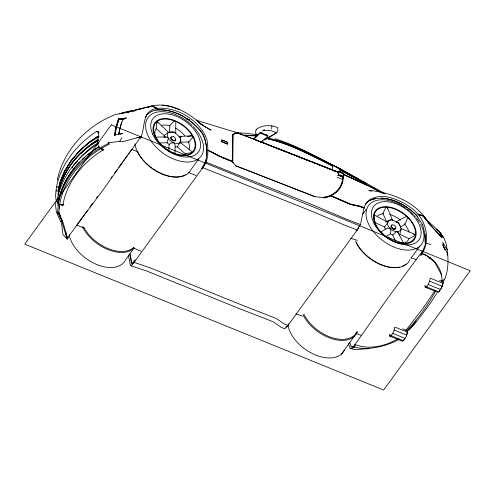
<?xml version="1.0" encoding="UTF-8"?>
<svg xmlns="http://www.w3.org/2000/svg" width="495" height="495" viewBox="0 0 495 495"><rect width="100%" height="100%" fill="white"/><g stroke="black" fill="none" stroke-linecap="round" stroke-linejoin="round"><path stroke-width="0.74" d="M447.257 254.931L447.257 249.895L442.778 242.401L443.415 246.207L447.641 253.613L447.635 255.03M232.817 161.475L233.114 134.782L235.626 133.204L238.59 133.297L337.38 171.852M233.133 162.948L232.285 161.234L232.601 134.603L235.038 133L237.916 133.062M222.781 157.806L232.39 161.667L232.761 134.875L235.249 133.297M332.38 170.354L332.529 165.336L339.601 168.974L340.82 172.47M169.581 132.666L169.847 125.439L174.122 121.114L175.013 121.096L175.787 121.795L175.731 133.7M174.952 153.512L175.15 144.781L173.918 142.708L171.944 142.003L169.03 139.497L167.36 136.428L167.446 133.805L168.51 132.338L157.311 121.721L156.593 121.764L156.166 128.65L164.222 135.562L164.161 137.437L166.091 136.973L168.083 137.684L168.269 138.699L167.038 142.721L169.123 144.503L168.82 151.025M260.667 142.43L267.789 136.28L267.82 135.568L260.283 132.351L254.071 138.334L254.04 139.046L260.252 133.062L260.283 132.351L262.338 133.229M271.885 125.724L271.662 129.059M337.015 177.222L342.484 179.487L342.528 178.497M180.78 143.216L180.755 139.844L180.143 137.226L174.314 132.202L170.726 131.936L168.281 132.431L164.222 135.562M58.589 204.738L58.614 204.367C53.559 199.281 56.288 190.457 57.092 184.097C62.488 162.02 78.074 143.488 96.841 131.218L98.752 131.664C99.34 136.7 95.405 143.668 99.631 147.844M57.698 213.283C57.915 182.216 81.489 156.272 108.349 143.494L109.599 144.008C82.745 156.785 59.165 182.723 58.955 213.791L57.698 213.283L57.686 212.176M58.051 205.481L58.144 203.94M343.227 177.736L342.887 180.966C341.204 190.204 332.832 196.54 323.848 197.858M342.676 178.299L342.41 180.762C340.665 189.894 332.312 196.577 323.155 197.196M342.806 178.584L342.54 181.034L340.529 186.943L335.783 192.58L330.641 195.81L350.448 204.361L360.261 206.539L364.06 208.03L360.465 224.544L357.26 229.952L287.917 325.493L284.798 328.804L281.018 327.207L273.023 321.713L238.343 308.199L147.04 271.142L130.946 265.79L130.216 264.565L128.446 254.95M136.837 137.505L140.549 137.195L104.488 187.89L67.301 238.126L67.475 236.697M121.467 123.051L123.354 119.227L118.911 119.091L116.232 128.032L114.958 135.116L115.886 128.05L118.565 119.109L126.671 117.903L123.181 119.474M114.562 134.974L115.675 127.982L118.552 118.819M114.958 135.116L116.071 128.261M108.349 143.494L108.566 142.065M118.775 134.343L118.979 133.093M118.955 134.096L120.05 128.001L121.646 122.803M59.183 208.234L59.802 204.515M395.227 228.269L395.295 227.879M440.525 233.646L439.678 232.378L440.519 232.718L442.004 237.402L440.247 232.396L428.392 221.494M130.55 256.682L131.398 262.938L132.165 263.253L135.321 259.844L134.102 262.381L130.946 265.79M119.109 132.4L119.87 128.242L118.998 133.075M57.278 180.248C61.757 157.503 76.818 137.591 95.801 124.703L104.352 119.555L114.698 114.661L131.46 111.325L136.756 109.636L152.367 105.967L157.317 108.343C177.414 106.611 200.469 120.842 207.071 139.998C208.086 149.329 209.249 159.823 202.82 167.7L134.102 262.381L132.184 264.083C130.575 260.859 131.107 257.078 129.783 254.003M391.477 335.393L389.33 334.521L389.751 336.136L391.056 335.697L392.739 333.376L394.162 330.06L394.781 327.009M424.797 285.652L425.224 287.267L426.523 286.828L428.206 284.507L429.629 281.191L430.248 278.14M385.896 236.74L390.295 233.813L390.871 231.14L390.382 228.356C386.428 226.363 386.688 219.761 391.762 219.712L398.568 222.929L400.387 226.271L401.284 228.857L399.781 234.246L399.193 234.871M175.051 140.122L175.137 139.745M58.292 190.594C62.611 168.015 78.482 147.875 98.387 137.059M58.138 194.164C62.463 171.586 78.334 151.451 98.233 140.636M98.647 146.235L98.963 146.681C78.674 159.136 61.757 179.048 58.008 203.111L57.203 200.487C61.058 176.251 78.086 156.197 98.505 143.581M58.187 203.173C60.712 187.692 68.632 173.603 79.361 162.304M140.883 136.818L140.506 138.266C145.635 127.902 141.347 110.23 157.317 108.343M116.053 128.279L118.911 119.091M120.068 127.599L121.479 123.032M406.667 334.682L407.156 331.594M389.751 336.136L402.342 341.241L403.456 340.721C405.516 337.85 407.855 334.447 407.558 330.778L402.695 328.798M441.942 286.426L442.524 284.582M425.224 287.267L437.809 292.372L438.923 291.852C440.989 288.981 443.322 285.578 443.025 281.903L439.554 280.492M444.522 279.409C448.062 271.371 448.377 262.412 447.666 253.78M117.488 122.977L119.109 118.998M342.484 179.487C346.506 175.428 337.095 176.325 338.345 174.871L338.073 172.662L337.225 171.975L338.784 171.654L343.276 173.479L343.66 176.288L342.831 177.915M366.312 185.309L366.616 184.499L365.217 182.655L339.545 168.411L360.669 180.434M364.06 208.03C366.758 196.756 380.253 194.981 389.837 197.418C400.35 200.679 411.042 205.84 418.114 214.453L418.386 214.57C427.476 225.937 429.945 243.478 420.762 255.513L425.354 244.796L425.057 234.209M206.081 160.034L204.986 162.911L201.682 168.411L202.82 167.7C208.593 157.602 207.541 144.559 202.944 134.232C192.481 119.58 174.605 108.281 156.142 109.97L152.021 111.196M60.062 185.285C66.8 166.561 80.555 149.725 98.084 140.444M152.367 105.967L152.237 106.276L157.014 108.566M175.403 139.868L175.057 140.642L174.166 140.951A2.654 1.615 36 0 1 171.338 139.516A2.654 1.615 36 0 1 171.06 137.189M442.883 282.892L444.473 279.526L441.955 280.677C442.301 269.93 435.619 260.265 426.214 255.414L421.938 253.892M440.921 288.474L441.602 287.106M285.937 327.238L287.917 325.493L288.826 323.711M264.132 139.355L264.404 139.986L265.122 139.782L276.785 132.697L277.806 130.884L277.825 127.71C271.18 124.678 262.529 124.833 256.49 129.275L255.692 130.878L255.791 133.687L257.505 135.463M356.115 230.819L357.26 229.952L359.327 226.116M435.427 291.437C427.903 305.39 418.318 318.279 407.459 329.806L409.408 329.317C419.791 318.291 428.806 306.015 436.868 293.207M175.211 146.978L177.358 146.885C178.862 143.779 181.77 140.964 180.143 137.226L178.924 136.484L192.011 135.803L192.784 136.447L192.803 137.245L188.96 141.954L180.632 142.207M429.586 258.724L430.365 257.419M108.009 143.426L109.339 142.727L119.734 141.347L121.813 137.888M72.177 167.836L72.944 166.561M145.171 117.501L147.095 114.345M342.8 178.052L343.338 177.167L339.112 175.385L337.868 175.453M224.643 140.964L227.582 142.387L222.348 140.122L221.686 139.992L221.246 140.704L221.612 141.749L224.551 143.179L227.508 144.144L227.947 143.432M391.359 225.528L390.908 226.24L391.081 227.242L392.962 229.055M351.264 346.884L352.935 346.976L355.039 344.483L388.241 297.483L423.479 249.771M434.802 290.905L423.138 308.137L405.739 330.555M441.286 281.327L442.146 280.052M133.075 249.431L125.817 259.479A32.812 20.029 35.8 0 1 95.776 264.089A32.812 20.029 35.8 0 1 69.201 234.673M341.42 354.098L354.117 336.544M123.137 119.122L120.273 119.289M123.354 119.227L122.958 119.369L126.07 117.965M87.603 210.214L76.793 225.107L83.94 228.009M89.855 207.108L92.559 203.383M96.612 197.802L97.509 196.558M111.022 177.946L111.919 176.703M114.623 172.978L117.327 169.253M118.676 167.397L122.729 161.809M123.632 160.566L127.685 154.984M128.589 153.741L131.738 149.397L138.173 152.014M68.477 237.513L67.295 239.141L62.933 234.63L61.386 222.119M332.145 165.868L332.529 165.336M339.217 169.507L339.601 168.974M360.44 181.139L362.439 182.234L363.052 181.399L385.228 193.904M365.539 184.722L364.605 183.496L365.217 182.655M348.449 343.765L350.126 348.455L351.79 348.548L354.29 347.1L355.472 345.473L352.972 346.927L351.308 346.828L349.588 342.193M403.691 339.985L404.403 339.007M439.158 291.116L440.581 289.154M362.284 214.675L366.114 209.41M411.141 257.994L419.655 246.3M198.681 159.062L191.361 169.086A32.812 19.979 36.1 0 1 161.395 173.572A32.812 19.979 36.1 0 1 134.9 144.057M353.764 177.482L339.749 169.81L340.362 168.974L339.261 168.603M263.835 130.303L264.318 129.647L262.777 130.946L263.835 130.303L270.734 130.606L276.785 132.697M399.781 234.246L409.142 238.738L415.528 235.088L415.194 234.376L401.129 228.591L400.461 230.317L398.425 231.679C395.425 231.765 392.145 231.035 390.382 228.356L387.764 228.146L385.419 229.111L384.442 226.995L387.325 223.375L387.523 222.162L374.43 215.047L374.01 215.405L374.232 216.266M256.026 129.832L256.49 129.275M337.225 171.975L338.351 172.625L338.623 174.834L338.066 175.484L338.506 175.001L338.246 172.798M121.393 133.724L122.395 133.551M80.889 153.493L91.334 143.866L98.152 139.138M73.718 165.293L77.727 160.597M78.736 159.421L81.743 155.894L91.185 147.442L98.004 142.715M409.427 329.466L416.555 321.199L407.391 331.446M390.295 233.813L392.727 234.952L396.173 231.877L397.188 231.573L398.339 233.151M60.86 221.878L62.16 220.677L58.15 213.252M82.665 159.31L84.868 157.311M87.621 154.811L88.723 153.815M365.31 204.237L369.567 200.444L375.352 198.452M174.766 140.37L174.054 140.71L172.47 140.227L170.979 138.074M439.832 232.73L440.247 232.396L441.738 237.346L435.216 230.472M89.917 152.974L92.311 151.297M93.506 150.461L98.889 146.687M395.901 222.168L403.375 217.825L406.333 216.569L407.286 216.989L407.67 217.856L405.195 224.012L400.158 227.285M380.989 232.013L385.419 229.111M133.588 111.585L136.459 109.717L152.083 106.06L156.977 108.405M147.034 114.425L152.083 111.109M169.123 144.503C172.359 140.5 176.715 145.419 180.174 142.387L192.202 151.86L192.134 152.46L185.359 153.858L177.358 146.885M270.221 136.422L264.899 139.448M270.796 136.076L276.185 132.802M398.029 338.685C385.933 346.079 368.546 350.175 355.039 344.483M337.404 172.142C339.112 170.626 342.806 174.679 343.109 173.077L338.401 171.214L335.697 171.796M365.972 184.876L366.479 185.124L343.425 174.518M119.648 113.986L121.566 112.996M386.614 221.581L389.002 220.362L391.762 219.712L392.572 220.535L387.387 207.591L386.527 207.145L385.853 207.516L382.864 213.425L386.614 221.581L385.754 221.939M399.44 339.267C387.065 345.857 373.038 349.495 358.968 348.072L354.29 347.1M120.075 134.337L122.172 133.39M391.947 225.59L391.192 226.803L391.625 227.725M232.39 161.667L235.936 165.918L315.117 196.769M394.917 228.938L393.55 229.043L392.059 228.139M397.708 231.951L403.567 243.125L399.979 243.014M369.53 200.5C386.317 193.557 405.034 203.674 416.833 215.616L417.205 216.191M136.744 109.828L126.281 112.637M170.286 132.456L171.697 132.029L174.314 132.202L174.939 132.827M141.688 136.639L122.24 141.793L119.734 141.347M221.612 141.749L222.286 141.576L227.174 143.562L227.508 144.144M337.541 171.994L338.846 171.722M148.228 106.945C167.316 100.652 187.673 111.412 201.224 124.492L196.305 120.031L203.835 126.002L211.093 130.185L202.393 125.204M148.141 107.242L149.509 106.92M138.093 109.593L143.117 108.417M122.37 112.705L132.017 110.465M256.515 134.584L256.936 134.492L255.958 133.898M121.349 113.565L131.46 111.325L131.819 111.808M114.673 135.024L122.092 133.489M99.037 136.373L96.872 136.787L88.252 142.826L78.891 151.322L70.946 160.757L64.703 170.868L60.291 181.356L58.218 190.043L58.787 191.311M98.957 136.725L96.791 137.146L88.172 143.179L78.81 151.674L70.865 161.116L64.628 171.227L60.211 181.708L58.138 190.402L58.707 191.664M98.165 140.085C78.148 150.963 62.24 171.251 57.989 193.972L58.713 195.432M187.58 136.385L192.011 135.803M138.897 109.389L136.459 109.717M402.874 243.181L403.567 243.125M369.146 348.678L354.643 349.588L350.126 348.455M338.252 175.255L339.267 175.23L343.412 176.969M159.464 143.018L167.038 142.721M179.27 136.874L181.535 136.793M157.447 140.178L155.838 137.109L166.091 136.973M243.565 135.172L254.288 135.457L257.14 135.933M244.431 135.228L256.973 136.106M239.333 133.594L240.675 133.823M236.319 132.74L247.748 133.341L256.825 134.881M239.667 133.341L241.189 133.421M413.251 234.265L415.194 234.376M256.373 134.442L256.936 134.492M59.369 204.454L63.898 204.955L63.051 204.107M381.435 198.099C394.831 199.2 407.595 205.976 416.796 215.672M162.527 105.02L170.657 106.512L179.196 109.568M173.448 136.682L171.375 136.75A2.654 1.615 36 0 0 171.66 139.076A2.654 1.615 36 0 0 174.481 140.512L175.372 140.209L175.719 139.435A2.654 1.615 36 0 0 173.442 136.682M396.47 222.366L398.568 222.929L399.576 225.367M440.204 232.644L443.891 237.786L446.113 243.62L447.245 249.728M55.898 190.705L58.565 191.317M186.535 119.202L189.529 119.908M267.238 137.783C293.195 143.525 316.447 157.181 340.071 168.82L339.465 169.655L340.071 168.82L339.254 168.257C318.254 157.726 297.637 145.914 275.164 138.761M266.749 138.458C290.262 143.587 311.528 155.473 332.9 166.091M268.135 138.977C286.605 143.03 303.59 151.829 320.506 159.996M236.307 132.796L240.49 133.811M170.874 152.076L174.772 153.66M426.498 243.224L430.885 244.53M239.252 133.724L242.866 134.894M386.663 221.921L387.523 222.162M418.386 214.57L423.404 216.136L431.504 226.407L442.004 237.402M417.972 214.044L423.077 215.647L431.244 225.961L441.732 236.901M418.114 214.453L423.089 216.03L426.913 220.869M196.602 120.365L239.927 133.57M350.85 238.281L357.446 240.422M410.912 257.808L416.035 259.473M295.905 313.985L302.501 316.132M355.967 333.512L361.09 335.183M221.686 139.992L224.056 140.766M134.102 262.381L150.158 267.832L241.461 304.889L276.142 318.403L284.13 323.897L287.917 325.493M56.578 186.708L59.19 187.599M187.06 118.93L189.251 119.703M371.677 191.348L368.787 190.328C391.031 192.524 413.956 201.156 427.098 220.182M333.76 170.855L335.827 171.604M232.458 161.636L220.349 156.748L211.427 152.045M253.929 139.144L257.542 140.5M263.328 142.678L337.039 171.592M257.053 140.623L259.219 141.44M260.667 141.985L267.9 144.707M232.285 161.234L220.448 156.408L207.838 150.01M267.789 136.28L260.252 133.062M268.606 144.986L337.268 171.988M267.343 144.54L269.459 145.369M270.87 145.926L294.148 155.077M296.264 155.913L299.791 157.299M301.201 157.856L304.728 159.242M306.139 159.798L311.077 161.735M312.487 162.292L316.014 163.678M318.848 164.792L322.418 166.196M323.848 166.759L327.424 168.164M328.853 168.727L332.423 170.131M339.749 174.747L343.66 176.288M244.381 135.469L262.604 142.678M429.629 281.191L442.221 286.296M428.206 284.507L440.606 289.532M426.523 286.828L438.923 291.852M394.162 330.06L406.754 335.164M392.739 333.376L405.139 338.401M391.056 335.697L403.456 340.721M364.24 207.727L360.397 206.211L350.621 204.058L331.235 195.686M364.116 208.092L360.28 206.582L350.497 204.423L330.808 195.921L324.287 197.833L315.03 196.67L235.719 165.732M360.465 224.544L347.212 219.495L313.18 205.079L206.124 162.205M421.332 253.137L425.793 254.95L434.604 261.997L441.658 275.164M357.26 229.952L344.006 224.903L309.975 210.486L202.82 167.7M188.205 172.347L196.07 175.546M430.966 278.431L443.143 283.381M425.514 285.943L426.95 286.525M395.499 327.3L407.676 332.25M133.26 248.057L141.125 251.25M201.539 124.721L203.587 125.563L201.688 124.721M265.079 134.399L267.82 135.568M416.976 216.024L422.637 224.81M207.721 150.35L220.473 156.822M342.497 173.801L366.25 184.734M343.542 174.382L366.591 184.988L382.511 193.335M375.043 222.577L384.442 226.995M321.181 160.337L326.601 163.103M327.95 163.789L332.689 166.209M366.616 184.499L383.198 193.192M355.101 178.219L359.104 180.409M362.439 182.234L364.605 183.496M363.305 181.931L365.898 183.453M101.339 148.079L103.721 149.471C83.432 161.921 66.516 181.838 62.772 205.895L59.796 204.157M114.791 134.888L115.106 135.222M383.087 234.067L381.75 232.78M436.571 229.463L439.016 231.363M100.813 148.847L103.164 150.845L102.397 149.898M439.152 231.809L441.521 234.717M180.174 142.387L180.65 142.857M58.391 213.364L60.074 215.405L60.211 218.029M58.212 213.611L60.223 215.504L60.34 217.775M96.841 131.218L98.585 133.322M427.872 222.082L431.219 226.314M118.744 118.998L118.565 119.109M60.396 217.361L61.213 218.549L61.262 219.978M442.313 235.88L443.501 237.631M66.33 237.687L67.295 239.141L62.568 224.012L62.16 220.677M157.311 121.721L158.047 123.038M365.588 184.35L365.069 183.292L339.749 169.81M442.914 245.161L445.011 249.629M442.74 244.765L444.986 249.579M58.07 193.619L58.639 194.888M392.727 234.952L395.79 241.783M60.792 221.853L56.455 212.207L55.211 202.703M58.559 211.959L63.348 223.375L67.301 238.126M155.733 110.113L156.08 110.051C171.511 108.455 186.757 116.659 197.295 127.456C205.444 134.454 206.904 145.245 206.669 155.17M422.68 224.755L425.019 234.259L425.316 244.852M129.845 253.916L130.476 256.602M262.777 140.698L263.309 142.956M387.387 207.591L387.703 209.069M374.418 217.491L374.703 219.328M66.262 237.031L65.934 231.611M185.415 174.729A32.156 19.577 36.1 0 1 137.728 152.243M193.31 126.77A32.812 19.979 36.1 0 1 189.684 161.939A32.812 19.979 36.1 0 1 146.322 131.082A32.812 19.979 36.1 0 1 177.334 115.403M178.039 115.731A32.812 19.979 36.1 0 1 192.246 125.699M133.829 247.333A32.156 19.621 35.8 0 1 108.158 248.589A32.156 19.621 35.8 0 1 83.593 226.846M134.337 247.871A32.812 20.047 35.7 0 1 107.749 249.486A32.812 20.047 35.7 0 1 82.393 226.691M357.167 331.279A32.156 19.658 35.8 0 1 331.935 337.633A32.156 19.658 35.8 0 1 303.942 314.245M344.409 350.206A32.812 20.078 35.8 0 1 314.245 354.432A32.812 20.078 35.8 0 1 287.929 325.104M357.396 332.009A32.812 20.06 35.8 0 1 331.7 338.673A32.812 20.06 35.8 0 1 303.027 314.771M405.993 263.959A32.156 19.559 36.1 0 1 402.348 266.211M399.422 267.151A32.156 19.559 36.1 0 1 356.06 242.408M420.571 224.093A32.812 19.936 36.1 0 1 400.814 249.263A32.812 19.936 36.1 0 1 366.139 211.798A32.812 19.936 36.1 0 1 405.782 208.123M407.008 208.995A32.812 19.936 36.1 0 1 409.414 210.882M410.584 211.879A32.812 19.936 36.1 0 1 413.331 214.477M414.34 215.542A32.812 19.936 36.1 0 1 415.379 216.699M416.388 217.899A32.812 19.936 36.1 0 1 419.482 222.23M410.083 259.485A32.812 19.955 36.1 0 1 383.996 265.691A32.812 19.955 36.1 0 1 355.583 241.127M185.495 153.895A19.645 11.948 36.2 0 1 182.333 154.991M155.152 136.335A19.645 11.948 36.2 0 1 156.655 128.056M161.252 125.396A19.645 11.948 36.2 0 1 170.169 125.922M175.521 128.156A19.645 11.948 36.2 0 1 184.79 135.741M188.403 141.681A19.645 11.948 36.2 0 1 189.003 149.781M395.121 229.16A2.654 1.621 36 0 1 392.962 229.055M409.161 238.076A19.645 11.93 36.2 0 1 403.679 243.311M374.894 223.257A19.645 11.93 36.2 0 1 374.901 220.888M377.431 215.969A19.645 11.93 36.2 0 1 383.594 213.722M389.701 214.446A19.645 11.93 36.2 0 1 400.436 220.077M404.229 223.697A19.645 11.93 36.2 0 1 409.068 232.204M391.724 225.021L391.273 225.732L391.446 226.735L393.327 228.548A2.654 1.621 36 0 0 395.938 227.465A2.654 1.621 36 0 0 392.69 224.804L391.724 225.021M111.338 124.845L24.75 244.153L383.662 390.035L470.25 270.728L111.338 124.845M152.732 134.256A28.172 17.158 36.1 0 0 195.556 154.688A28.172 17.158 36.1 0 0 178.621 117.278A28.172 17.158 36.1 0 0 152.732 134.256M154.737 136.113A24.181 14.726 36.1 0 0 191.497 153.66A24.181 14.726 36.1 0 0 176.95 121.547A24.181 14.726 36.1 0 0 154.737 136.113M374.3 223.969A28.172 17.127 36.1 0 0 417.396 241.591A28.172 17.127 36.1 0 0 397.027 204.181A28.172 17.127 36.1 0 0 374.3 223.969M375.953 225.85A24.181 14.714 36.1 0 0 412.96 240.978A24.181 14.714 36.1 0 0 395.48 208.853A24.181 14.714 36.1 0 0 375.953 225.85M155.312 136.144A23.5 14.299 36.2 0 0 191.021 153.196A23.5 14.299 36.2 0 0 176.857 121.98A23.5 14.299 36.2 0 0 155.312 136.144M376.497 225.819A23.5 14.275 36.1 0 0 412.446 240.533A23.5 14.275 36.1 0 0 395.449 209.329A23.5 14.275 36.1 0 0 376.497 225.819"/></g></svg>
